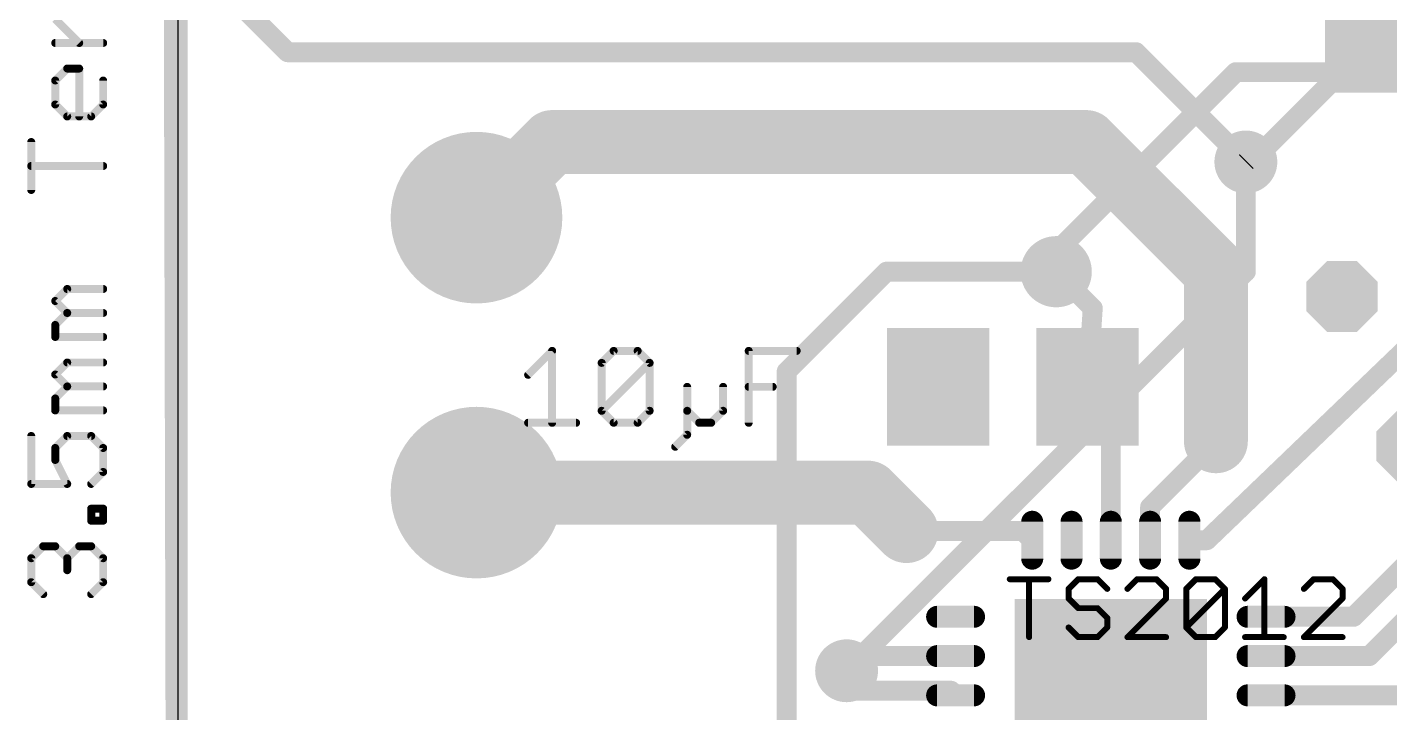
# Model space of a CAD drawing. Extents: x -2.6 to 77.4, y -0.1 to 55.9.
# Drawn here: x -1.92 to 15.42, y 12.42 to 21.15 of the extents above; entities that cross this region are included whole.
import ezdxf

# ---------------------------------------------------------------- set-up
doc = ezdxf.new("R2010")
doc.units = 0
for name, color, linetype in [('1', 12, 'CONTINUOUS'), ('16', 132, 'CONTINUOUS'), ('17', 110, 'CONTINUOUS'), ('18', 110, 'CONTINUOUS'), ('20', 53, 'CONTINUOUS'), ('27', 253, 'CONTINUOUS')]:
    doc.layers.add(name, color=color, linetype=linetype)

# ---------------------------------------------------------------- blocks, each defined once
blk = doc.blocks.new('RECT')
blk.add_solid([(-0.5, -0.5), (0.5, -0.5), (-0.5, 0.5), (0.5, 0.5)])
blk = doc.blocks.new('ROUNDP')
at = {"const_width": 0.5}
blk.add_lwpolyline([(0, -0.25, 1), (0, 0.25, 1), (0, -0.25)], format="xyb", dxfattribs=at)
blk = doc.blocks.new('RECT44800X120000R100')
at = {"const_width": 0.14}
blk.add_lwpolyline([(0.07, -0.235), (0.07, 0.235, 0.4142), (0, 0.305), (0, 0.305, 0.4142), (-0.07, 0.235), (-0.07, -0.235, 0.4142), (0, -0.305), (0, -0.305, 0.4142)], format="xyb", close=True, dxfattribs=at)
blk.add_solid([(-0.0254, -0.2604), (0.0254, -0.2604), (-0.0254, 0.2604), (0.0254, 0.2604)])
blk = doc.blocks.new('ROUNDV')
at = {"const_width": 0.5}
blk.add_lwpolyline([(0, -0.25, 1), (0, 0.25, 1), (0, -0.25)], format="xyb", dxfattribs=at)
blk = doc.blocks.new('OCTAGONV')
at = {"const_width": 0.5}
blk.add_lwpolyline([(-0.25, -0.1036), (-0.25, 0.1036), (-0.1036, 0.25), (0.1036, 0.25), (0.25, 0.1036), (0.25, -0.1036), (0.1036, -0.25), (-0.1036, -0.25), (-0.25, -0.1036), (-0.25, 0.1036)], dxfattribs=at)

msp = doc.modelspace()

# ---------------------------------------------------------------- linework, layer by layer
at = {"layer": '1'}
for points, const_width in [([(0, 53.4), (0, 0)], 0.254), ([(1.397, 20.828), (0.762, 21.463)], 0.254), ([(13.673, 19.441), (15.197, 20.965)], 0.254), ([(12.192, 20.828), (1.397, 20.828)], 0.254), ([(13.589, 19.431), (12.192, 20.828)], 0.254), ([(4.763, 19.685), (3.8, 18.722)], 0.8128), ([(11.557, 19.685), (4.763, 19.685)], 0.8128), ([(13.208, 18.034), (11.557, 19.685)], 0.8128), ([(13.599, 19.441), (13.589, 19.431)], 0.254), ([(13.599, 19.441), (13.673, 19.441)], 0.254), ([(13.208, 15.875), (13.208, 18.034)], 0.8128), ([(11.641, 17.569), (11.176, 18.034)], 0.254), ([(13.092, 14.616), (16.383, 17.78)], 0.254), ([(11.575, 16.568), (11.641, 17.569)], 0.254), ([(11.871, 16.338), (11.575, 16.568)], 0.254), ([(11.871, 14.616), (11.871, 16.338)], 0.254), ([(12.371, 15.038), (13.208, 15.875)], 0.254), ([(8.781, 15.222), (3.8, 15.222)], 0.8128), ([(9.271, 14.732), (8.781, 15.222)], 0.8128), ([(14.96, 13.641), (16.687, 15.368)], 0.254), ([(12.371, 14.616), (12.371, 15.038)], 0.254), ([(10.755, 14.732), (9.271, 14.732)], 0.254), ([(10.871, 14.616), (10.755, 14.732)], 0.254), ([(12.871, 14.616), (13.092, 14.616)], 0.254), ([(15.16, 13.141), (16.068, 14.049)], 0.254), ([(13.846, 13.641), (14.96, 13.641)], 0.254), ([(8.569, 13.141), (8.509, 13.081)], 0.254), ([(8.509, 13.081), (8.509, 12.954)], 0.254), ([(9.896, 13.141), (8.569, 13.141)], 0.254), ([(13.846, 13.141), (15.16, 13.141)], 0.254), ([(8.509, 12.954), (8.509, 12.7)], 0.254), ([(8.509, 12.7), (9.837, 12.7)], 0.254), ([(9.837, 12.7), (9.896, 12.641)], 0.254), ([(11.371, 12.141), (11.871, 12.641)], 0.254), ([(13.846, 12.641), (15.816, 12.641)], 0.254)]:
    msp.add_lwpolyline(points, dxfattribs=dict(at, const_width=const_width))
for points, const_width in [([(15.2419, 20.9201, 1), (15.1521, 21.0099)], 0.127), ([(1.397, 20.8915, 1), (1.397, 20.7645)], 0.127), ([(1.3521, 20.7831, 1), (1.4419, 20.8729)], 0.127), ([(12.2369, 20.8729, 1), (12.1471, 20.7831)], 0.127), ([(12.192, 20.7645, 1), (12.192, 20.8915)], 0.127), ([(4.763, 19.8882, 1), (4.763, 19.4818)], 0.4064), ([(4.9067, 19.5413, 1), (4.6193, 19.8287)], 0.4064), ([(11.7007, 19.8287, 1), (11.4133, 19.5413)], 0.4064), ([(11.557, 19.4818, 1), (11.557, 19.8882)], 0.4064), ([(13.5441, 19.4759, 1), (13.6339, 19.3861)], 0.127), ([(13.599, 19.5045, 1), (13.599, 19.3775)], 0.127), ([(13.5441, 19.3861, 1), (13.6339, 19.4759)], 0.127), ([(13.6439, 19.3961, 1), (13.5541, 19.4859)], 0.127), ([(13.6281, 19.4859, 1), (13.7179, 19.3961)], 0.127), ([(13.673, 19.3775, 1), (13.673, 19.5045)], 0.127), ([(3.6563, 18.8657, 1), (3.9437, 18.5783)], 0.4064), ([(13.4112, 18.034, 1), (13.0048, 18.034)], 0.4064), ([(13.0643, 17.8903, 1), (13.3517, 18.1777)], 0.4064), ([(11.2209, 18.0789, 1), (11.1311, 17.9891)], 0.127), ([(11.7044, 17.5648, 1), (11.5776, 17.5732)], 0.127), ([(11.5961, 17.5241, 1), (11.6859, 17.6139)], 0.127), ([(11.614, 16.6181, 1), (11.536, 16.5179)], 0.127), ([(11.5116, 16.5722, 1), (11.6384, 16.5638)], 0.127), ([(11.9345, 16.338, 1), (11.8075, 16.338)], 0.127), ([(11.832, 16.2879, 1), (11.91, 16.3881)], 0.127), ([(13.0048, 15.875, 1), (13.4112, 15.875)], 0.4064), ([(13.2529, 15.8301, 1), (13.1631, 15.9199)], 0.127), ([(3.8, 15.4252, 1), (3.8, 15.0188)], 0.4064), ([(8.9247, 15.3657, 1), (8.6373, 15.0783)], 0.4064), ([(8.781, 15.0188, 1), (8.781, 15.4252)], 0.4064), ([(12.4345, 15.038, 1), (12.3075, 15.038)], 0.127), ([(12.3261, 15.0829, 1), (12.4159, 14.9931)], 0.127), ([(9.1273, 14.5883, 1), (9.4147, 14.8757)], 0.4064), ([(9.271, 14.7955, 1), (9.271, 14.6685)], 0.127), ([(10.7999, 14.7769, 1), (10.7101, 14.6871)], 0.127), ([(10.755, 14.6685, 1), (10.755, 14.7955)], 0.127), ([(12.871, 14.6795, 1), (12.871, 14.5525)], 0.127), ([(13.092, 14.5525, 1), (13.092, 14.6795)], 0.127), ([(10.8261, 14.5711, 1), (10.9159, 14.6609)], 0.127), ([(11.8075, 14.616, 1), (11.9345, 14.616)], 0.127), ([(12.3075, 14.616, 1), (12.4345, 14.616)], 0.127), ([(13.048, 14.6618, 1), (13.136, 14.5702)], 0.127), ([(13.846, 13.7045, 1), (13.846, 13.5775)], 0.127), ([(14.9151, 13.6859, 1), (15.0049, 13.5961)], 0.127), ([(14.96, 13.5775, 1), (14.96, 13.7045)], 0.127), ([(8.5725, 13.081, 1), (8.4455, 13.081)], 0.127), ([(8.4641, 13.1259, 1), (8.5539, 13.0361)], 0.127), ([(8.569, 13.2045, 1), (8.569, 13.0775)], 0.127), ([(8.6139, 13.0961, 1), (8.5241, 13.1859)], 0.127), ([(9.896, 13.0775, 1), (9.896, 13.2045)], 0.127), ([(13.846, 13.2045, 1), (13.846, 13.0775)], 0.127), ([(15.1151, 13.1859, 1), (15.2049, 13.0961)], 0.127), ([(15.16, 13.0775, 1), (15.16, 13.2045)], 0.127), ([(8.5725, 12.954, 1), (8.4455, 12.954)], 0.127), ([(8.4455, 12.954, 1), (8.5725, 12.954)], 0.127), ([(8.509, 12.7635, 1), (8.509, 12.6365)], 0.127), ([(8.4455, 12.7, 1), (8.5725, 12.7)], 0.127), ([(9.8819, 12.7449, 1), (9.7921, 12.6551)], 0.127), ([(9.837, 12.6365, 1), (9.837, 12.7635)], 0.127), ([(9.8511, 12.5961, 1), (9.9409, 12.6859)], 0.127), ([(11.9159, 12.5961, 1), (11.8261, 12.6859)], 0.127), ([(13.846, 12.7045, 1), (13.846, 12.5775)], 0.127)]:
    msp.add_lwpolyline(points, format="xyb", dxfattribs=dict(at, const_width=const_width))
at = {"layer": '16', "const_width": 0.254}
for points in [[(-0.127, 53.654), (0, 0)], [(11.176, 18.288), (13.462, 20.574)], [(13.462, 20.574), (16.51, 20.574)], [(13.589, 18.034), (13.589, 19.431)], [(11.176, 18.034), (11.176, 18.288)], [(7.747, 16.764), (9.017, 18.034)], [(8.509, 12.954), (13.589, 18.034)], [(9.017, 18.034), (11.176, 18.034)], [(7.747, 7.62), (7.747, 16.764)]]:
    msp.add_lwpolyline(points, dxfattribs=at)
at = {"layer": '16', "const_width": 0.127}
for points in [[(13.462, 20.6375, 1), (13.462, 20.5105)], [(13.5069, 20.5291, 1), (13.4171, 20.6189)], [(13.6525, 19.431, 1), (13.5255, 19.431)], [(11.2395, 18.288, 1), (11.1125, 18.288)], [(11.1311, 18.3329, 1), (11.2209, 18.2431)], [(9.017, 18.0975, 1), (9.017, 17.9705)], [(9.0619, 17.9891, 1), (8.9721, 18.0789)], [(11.1125, 18.034, 1), (11.2395, 18.034)], [(11.176, 17.9705, 1), (11.176, 18.0975)], [(13.5255, 18.034, 1), (13.6525, 18.034)], [(13.6339, 17.9891, 1), (13.5441, 18.0789)], [(7.8105, 16.764, 1), (7.6835, 16.764)], [(7.7021, 16.8089, 1), (7.7919, 16.7191)], [(8.4641, 12.9989, 1), (8.5539, 12.9091)]]:
    msp.add_lwpolyline(points, format="xyb", dxfattribs=at)
at = {"layer": '20'}
msp.add_line((0, 53.34), (0, 0), dxfattribs=at)
at = {"layer": '27'}
for points, const_width in [([(-1.2549, 20.9457), (-1.5599, 21.2507)], 0.1016), ([(-0.9498, 20.9457), (-1.5599, 20.9457)], 0.1016), ([(-1.5599, 20.4677), (-1.4074, 20.6203)], 0.1016), ([(-1.4074, 20.6203), (-1.2549, 20.6203)], 0.1016), ([(-1.2549, 20.6203), (-1.2549, 20.0102)], 0.1016), ([(-1.5599, 20.1627), (-1.5599, 20.4677)], 0.1016), ([(-0.9498, 20.4677), (-0.9498, 20.1627)], 0.1016), ([(-1.4074, 20.0102), (-1.5599, 20.1627)], 0.1016), ([(-0.9498, 20.1627), (-1.1023, 20.0102)], 0.1016), ([(-1.1023, 20.0102), (-1.4074, 20.0102)], 0.1016), ([(-1.865, 19.0746), (-1.865, 19.6848)], 0.1016), ([(-0.9498, 19.3797), (-1.865, 19.3797)], 0.1016), ([(-1.5599, 17.6612), (-1.4074, 17.8137)], 0.1016), ([(-1.4074, 17.8137), (-0.9498, 17.8137)], 0.1016), ([(-1.4074, 17.5087), (-1.5599, 17.6612)], 0.1016), ([(-1.5599, 17.3561), (-1.4074, 17.5087)], 0.1016), ([(-1.4074, 17.5087), (-0.9498, 17.5087)], 0.1016), ([(-1.5599, 17.2036), (-1.5599, 17.3561)], 0.1016), ([(-0.9498, 17.2036), (-1.5599, 17.2036)], 0.1016), ([(4.4572, 16.7209), (4.7623, 17.026)], 0.1016), ([(4.7623, 17.026), (4.7623, 16.1108)], 0.1016), ([(5.3927, 16.8735), (5.5453, 17.026)], 0.1016), ([(5.5453, 17.026), (5.8503, 17.026)], 0.1016), ([(5.8503, 17.026), (6.0029, 16.8735)], 0.1016), ([(7.2638, 16.1108), (7.2638, 17.026)], 0.1016), ([(7.2638, 17.026), (7.8739, 17.026)], 0.1016), ([(-1.5599, 16.7257), (-1.4074, 16.8782)], 0.1016), ([(-1.4074, 16.8782), (-0.9498, 16.8782)], 0.1016), ([(5.3927, 16.2633), (5.3927, 16.8735)], 0.1016), ([(5.3927, 16.2633), (6.0029, 16.8735)], 0.1016), ([(6.0029, 16.8735), (6.0029, 16.2633)], 0.1016), ([(-1.4074, 16.5731), (-1.5599, 16.7257)], 0.1016), ([(-1.5599, 16.4206), (-1.4074, 16.5731)], 0.1016), ([(-1.5599, 16.2681), (-1.5599, 16.4206)], 0.1016), ([(-1.4074, 16.5731), (-0.9498, 16.5731)], 0.1016), ([(6.4808, 16.5684), (6.4808, 16.2633)], 0.1016), ([(6.9384, 16.2633), (6.9384, 16.5684)], 0.1016), ([(7.2638, 16.5684), (7.5688, 16.5684)], 0.1016), ([(-0.9498, 16.2681), (-1.5599, 16.2681)], 0.1016), ([(5.5453, 16.1108), (5.3927, 16.2633)], 0.1016), ([(6.0029, 16.2633), (5.8503, 16.1108)], 0.1016), ([(6.4808, 16.2633), (6.6333, 16.1108)], 0.1016), ([(6.4808, 16.2633), (6.4808, 15.9583)], 0.1016), ([(6.7858, 16.1108), (6.9384, 16.2633)], 0.1016), ([(4.4572, 16.1108), (5.0673, 16.1108)], 0.1016), ([(5.8503, 16.1108), (5.5453, 16.1108)], 0.1016), ([(6.6333, 16.1108), (6.7858, 16.1108)], 0.1016), ([(-1.865, 15.9427), (-1.865, 15.3326)], 0.1016), ([(-1.5599, 15.7902), (-1.4074, 15.9427)], 0.1016), ([(-1.4074, 15.9427), (-1.1023, 15.9427)], 0.1016), ([(-1.1023, 15.9427), (-0.9498, 15.7902)], 0.1016), ([(6.4808, 15.9583), (6.3283, 15.8057)], 0.1016), ([(-1.5599, 15.6376), (-1.5599, 15.7902)], 0.1016), ([(-0.9498, 15.7902), (-0.9498, 15.4851)], 0.1016), ([(-1.4074, 15.3326), (-1.5599, 15.6376)], 0.1016), ([(-0.9498, 15.4851), (-1.1023, 15.3326)], 0.1016), ([(-1.865, 15.3326), (-1.4074, 15.3326)], 0.1016), ([(-1.1023, 14.8648), (-1.1023, 15.0173)], 0.1016), ([(-1.1023, 15.0173), (-0.9498, 15.0173)], 0.1016), ([(-0.9498, 14.8648), (-1.1023, 14.8648)], 0.1016), ([(-0.9498, 15.0173), (-0.9498, 14.8648)], 0.1016), ([(-1.865, 14.3869), (-1.7125, 14.5394)], 0.1016), ([(-1.7125, 14.5394), (-1.5599, 14.5394)], 0.1016), ([(-1.5599, 14.5394), (-1.4074, 14.3869)], 0.1016), ([(-1.4074, 14.3869), (-1.2549, 14.5394)], 0.1016), ([(-1.2549, 14.5394), (-1.1023, 14.5394)], 0.1016), ([(-1.1023, 14.5394), (-0.9498, 14.3869)], 0.1016), ([(-1.865, 14.0818), (-1.865, 14.3869)], 0.1016), ([(-1.4074, 14.3869), (-1.4074, 14.2343)], 0.1016), ([(-0.9498, 14.3869), (-0.9498, 14.0818)], 0.1016), ([(-1.7125, 13.9293), (-1.865, 14.0818)], 0.1016), ([(-0.9498, 14.0818), (-1.1023, 13.9293)], 0.1016), ([(10.5856, 14.1195), (11.0771, 14.1195)], 0.0762), ([(10.8313, 13.3823), (10.8313, 14.1195)], 0.0762), ([(11.4569, 14.1195), (11.334, 13.9967)], 0.0762), ([(11.7026, 14.1195), (11.4569, 14.1195)], 0.0762), ([(11.8255, 13.9967), (11.7026, 14.1195)], 0.0762), ([(12.2053, 14.1195), (12.0824, 13.9967)], 0.0762), ([(12.4511, 14.1195), (12.2053, 14.1195)], 0.0762), ([(12.5739, 13.9967), (12.4511, 14.1195)], 0.0762), ([(12.8309, 13.9967), (12.9537, 14.1195)], 0.0762), ([(12.9537, 14.1195), (13.1995, 14.1195)], 0.0762), ([(13.1995, 14.1195), (13.3223, 13.9967)], 0.0762), ([(13.5793, 13.8738), (13.825, 14.1195)], 0.0762), ([(13.825, 14.1195), (13.825, 13.3823)], 0.0762), ([(14.4506, 14.1195), (14.3277, 13.9967)], 0.0762), ([(14.6963, 14.1195), (14.4506, 14.1195)], 0.0762), ([(14.8192, 13.9967), (14.6963, 14.1195)], 0.0762), ([(11.334, 13.9967), (11.334, 13.8738)], 0.0762), ([(11.334, 13.8738), (11.4569, 13.7509)], 0.0762), ([(12.0824, 13.3823), (12.5739, 13.8738)], 0.0762), ([(12.5739, 13.8738), (12.5739, 13.9967)], 0.0762), ([(12.8309, 13.5052), (12.8309, 13.9967)], 0.0762), ([(12.8309, 13.5052), (13.3223, 13.9967)], 0.0762), ([(13.3223, 13.9967), (13.3223, 13.5052)], 0.0762), ([(14.3277, 13.3823), (14.8192, 13.8738)], 0.0762), ([(14.8192, 13.8738), (14.8192, 13.9967)], 0.0762), ([(11.4569, 13.7509), (11.7026, 13.7509)], 0.0762), ([(11.7026, 13.7509), (11.8255, 13.628)], 0.0762), ([(11.4569, 13.3823), (11.334, 13.5052)], 0.0762), ([(11.8255, 13.5052), (11.7026, 13.3823)], 0.0762), ([(11.8255, 13.628), (11.8255, 13.5052)], 0.0762), ([(12.9537, 13.3823), (12.8309, 13.5052)], 0.0762), ([(13.3223, 13.5052), (13.1995, 13.3823)], 0.0762), ([(11.7026, 13.3823), (11.4569, 13.3823)], 0.0762), ([(12.5739, 13.3823), (12.0824, 13.3823)], 0.0762), ([(13.1995, 13.3823), (12.9537, 13.3823)], 0.0762), ([(13.5793, 13.3823), (14.0708, 13.3823)], 0.0762), ([(14.8192, 13.3823), (14.3277, 13.3823)], 0.0762)]:
    msp.add_lwpolyline(points, dxfattribs=dict(at, const_width=const_width))
for points, const_width in [([(-1.5599, 20.9711, 1), (-1.5599, 20.9203)], 0.0508), ([(-1.2728, 20.9277, 1), (-1.2369, 20.9636)], 0.0508), ([(-0.9498, 20.9203, 1), (-0.9498, 20.9711)], 0.0508), ([(-1.4074, 20.6457, 1), (-1.4074, 20.5949)], 0.0508), ([(-1.3894, 20.6023, 1), (-1.4254, 20.6382)], 0.0508), ([(-1.2295, 20.6203, 1), (-1.2803, 20.6203)], 0.0508), ([(-1.2549, 20.5949, 1), (-1.2549, 20.6457)], 0.0508), ([(-1.5345, 20.4677, 1), (-1.5853, 20.4677)], 0.0508), ([(-1.5779, 20.4857, 1), (-1.542, 20.4498)], 0.0508), ([(-0.9244, 20.4677, 1), (-0.9752, 20.4677)], 0.0508), ([(-1.542, 20.1806, 1), (-1.5779, 20.1447)], 0.0508), ([(-1.5853, 20.1627, 1), (-1.5345, 20.1627)], 0.0508), ([(-0.9752, 20.1627, 1), (-0.9244, 20.1627)], 0.0508), ([(-0.9318, 20.1447, 1), (-0.9678, 20.1806)], 0.0508), ([(-1.4074, 20.0356, 1), (-1.4074, 19.9848)], 0.0508), ([(-1.4254, 19.9922, 1), (-1.3894, 20.0281)], 0.0508), ([(-1.2803, 20.0102, 1), (-1.2295, 20.0102)], 0.0508), ([(-1.1203, 20.0281, 1), (-1.0844, 19.9922)], 0.0508), ([(-1.1023, 19.9848, 1), (-1.1023, 20.0356)], 0.0508), ([(-1.8396, 19.6848, 1), (-1.8904, 19.6848)], 0.0508), ([(-1.865, 19.4051, 1), (-1.865, 19.3543)], 0.0508), ([(-0.9498, 19.3543, 1), (-0.9498, 19.4051)], 0.0508), ([(-1.8904, 19.0746, 1), (-1.8396, 19.0746)], 0.0508), ([(-1.4074, 17.8391, 1), (-1.4074, 17.7883)], 0.0508), ([(-1.3894, 17.7958, 1), (-1.4254, 17.8317)], 0.0508), ([(-0.9498, 17.7883, 1), (-0.9498, 17.8391)], 0.0508), ([(-1.542, 17.6792, 1), (-1.5779, 17.6432)], 0.0508), ([(-1.5779, 17.6792, 1), (-1.542, 17.6432)], 0.0508), ([(-1.4074, 17.5341, 1), (-1.4074, 17.4833)], 0.0508), ([(-1.3894, 17.4907, 1), (-1.4254, 17.5266)], 0.0508), ([(-1.4254, 17.4907, 1), (-1.3894, 17.5266)], 0.0508), ([(-0.9498, 17.4833, 1), (-0.9498, 17.5341)], 0.0508), ([(-1.5345, 17.3561, 1), (-1.5853, 17.3561)], 0.0508), ([(-1.5779, 17.3741, 1), (-1.542, 17.3382)], 0.0508), ([(-1.5599, 17.229, 1), (-1.5599, 17.1782)], 0.0508), ([(-1.5853, 17.2036, 1), (-1.5345, 17.2036)], 0.0508), ([(-0.9498, 17.1782, 1), (-0.9498, 17.229)], 0.0508), ([(4.7877, 17.026, 1), (4.7369, 17.026)], 0.0508), ([(4.7802, 17.008, 1), (4.7443, 17.0439)], 0.0508), ([(5.5453, 17.0514, 1), (5.5453, 17.0006)], 0.0508), ([(5.5632, 17.008, 1), (5.5273, 17.0439)], 0.0508), ([(5.8683, 17.0439, 1), (5.8324, 17.008)], 0.0508), ([(5.8503, 17.0006, 1), (5.8503, 17.0514)], 0.0508), ([(7.2892, 17.026, 1), (7.2384, 17.026)], 0.0508), ([(7.2638, 17.0514, 1), (7.2638, 17.0006)], 0.0508), ([(7.8739, 17.0006, 1), (7.8739, 17.0514)], 0.0508), ([(-1.4074, 16.9036, 1), (-1.4074, 16.8528)], 0.0508), ([(-1.3894, 16.8602, 1), (-1.4254, 16.8962)], 0.0508), ([(-0.9498, 16.8528, 1), (-0.9498, 16.9036)], 0.0508), ([(5.4181, 16.8735, 1), (5.3673, 16.8735)], 0.0508), ([(5.3748, 16.8914, 1), (5.4107, 16.8555)], 0.0508), ([(6.0283, 16.8735, 1), (5.9775, 16.8735)], 0.0508), ([(6.0208, 16.8555, 1), (5.9849, 16.8914)], 0.0508), ([(5.9849, 16.8555, 1), (6.0208, 16.8914)], 0.0508), ([(-1.542, 16.7436, 1), (-1.5779, 16.7077)], 0.0508), ([(-1.5779, 16.7436, 1), (-1.542, 16.7077)], 0.0508), ([(4.4393, 16.7389, 1), (4.4752, 16.703)], 0.0508), ([(-1.5345, 16.4206, 1), (-1.5853, 16.4206)], 0.0508), ([(-1.4074, 16.5985, 1), (-1.4074, 16.5477)], 0.0508), ([(-1.3894, 16.5552, 1), (-1.4254, 16.5911)], 0.0508), ([(-1.4254, 16.5552, 1), (-1.3894, 16.5911)], 0.0508), ([(-0.9498, 16.5477, 1), (-0.9498, 16.5985)], 0.0508), ([(6.5062, 16.5684, 1), (6.4554, 16.5684)], 0.0508), ([(6.9638, 16.5684, 1), (6.913, 16.5684)], 0.0508), ([(7.2638, 16.5938, 1), (7.2638, 16.543)], 0.0508), ([(7.5688, 16.543, 1), (7.5688, 16.5938)], 0.0508), ([(-1.5779, 16.4386, 1), (-1.542, 16.4026)], 0.0508), ([(-1.5599, 16.2935, 1), (-1.5599, 16.2427)], 0.0508), ([(-0.9498, 16.2427, 1), (-0.9498, 16.2935)], 0.0508), ([(5.4107, 16.2813, 1), (5.3748, 16.2454)], 0.0508), ([(5.3748, 16.2813, 1), (5.4107, 16.2454)], 0.0508), ([(6.0208, 16.2454, 1), (5.9849, 16.2813)], 0.0508), ([(6.4987, 16.2813, 1), (6.4628, 16.2454)], 0.0508), ([(6.5062, 16.2633, 1), (6.4554, 16.2633)], 0.0508), ([(6.9563, 16.2454, 1), (6.9204, 16.2813)], 0.0508), ([(-1.5853, 16.2681, 1), (-1.5345, 16.2681)], 0.0508), ([(4.4572, 16.1362, 1), (4.4572, 16.0854)], 0.0508), ([(4.7369, 16.1108, 1), (4.7877, 16.1108)], 0.0508), ([(5.0673, 16.0854, 1), (5.0673, 16.1362)], 0.0508), ([(5.3673, 16.2633, 1), (5.4181, 16.2633)], 0.0508), ([(5.5453, 16.1362, 1), (5.5453, 16.0854)], 0.0508), ([(5.5273, 16.0928, 1), (5.5632, 16.1288)], 0.0508), ([(5.8324, 16.1288, 1), (5.8683, 16.0928)], 0.0508), ([(5.8503, 16.0854, 1), (5.8503, 16.1362)], 0.0508), ([(5.9775, 16.2633, 1), (6.0283, 16.2633)], 0.0508), ([(6.4554, 16.2633, 1), (6.5062, 16.2633)], 0.0508), ([(6.6333, 16.1362, 1), (6.6333, 16.0854)], 0.0508), ([(6.6154, 16.0928, 1), (6.6513, 16.1288)], 0.0508), ([(6.7679, 16.1288, 1), (6.8038, 16.0928)], 0.0508), ([(6.7858, 16.0854, 1), (6.7858, 16.1362)], 0.0508), ([(6.913, 16.2633, 1), (6.9638, 16.2633)], 0.0508), ([(7.2384, 16.1108, 1), (7.2892, 16.1108)], 0.0508), ([(-1.8396, 15.9427, 1), (-1.8904, 15.9427)], 0.0508), ([(-1.4074, 15.9681, 1), (-1.4074, 15.9173)], 0.0508), ([(-1.3894, 15.9247, 1), (-1.4254, 15.9606)], 0.0508), ([(-1.0844, 15.9606, 1), (-1.1203, 15.9247)], 0.0508), ([(-1.1023, 15.9173, 1), (-1.1023, 15.9681)], 0.0508), ([(6.4554, 15.9583, 1), (6.5062, 15.9583)], 0.0508), ([(6.4987, 15.9403, 1), (6.4628, 15.9762)], 0.0508), ([(-1.5345, 15.7902, 1), (-1.5853, 15.7902)], 0.0508), ([(-1.5779, 15.8081, 1), (-1.542, 15.7722)], 0.0508), ([(-0.9244, 15.7902, 1), (-0.9752, 15.7902)], 0.0508), ([(-0.9678, 15.7722, 1), (-0.9318, 15.8081)], 0.0508), ([(6.3103, 15.8237, 1), (6.3462, 15.7878)], 0.0508), ([(-1.5372, 15.649, 1), (-1.5826, 15.6263)], 0.0508), ([(-1.5853, 15.6376, 1), (-1.5345, 15.6376)], 0.0508), ([(-0.9752, 15.4851, 1), (-0.9244, 15.4851)], 0.0508), ([(-0.9318, 15.4671, 1), (-0.9678, 15.5031)], 0.0508), ([(-1.865, 15.358, 1), (-1.865, 15.3072)], 0.0508), ([(-1.8904, 15.3326, 1), (-1.8396, 15.3326)], 0.0508), ([(-1.4301, 15.3212, 1), (-1.3847, 15.3439)], 0.0508), ([(-1.4074, 15.3072, 1), (-1.4074, 15.358)], 0.0508), ([(-1.1203, 15.3505, 1), (-1.0844, 15.3146)], 0.0508), ([(-1.0769, 15.0173, 1), (-1.1277, 15.0173)], 0.0508), ([(-1.1023, 15.0427, 1), (-1.1023, 14.9919)], 0.0508), ([(-1.1023, 14.8902, 1), (-1.1023, 14.8394)], 0.0508), ([(-0.9244, 15.0173, 1), (-0.9752, 15.0173)], 0.0508), ([(-0.9498, 14.9919, 1), (-0.9498, 15.0427)], 0.0508), ([(-0.9498, 14.8394, 1), (-0.9498, 14.8902)], 0.0508), ([(-1.1277, 14.8648, 1), (-1.0769, 14.8648)], 0.0508), ([(-0.9752, 14.8648, 1), (-0.9244, 14.8648)], 0.0508), ([(-1.7125, 14.5648, 1), (-1.7125, 14.514)], 0.0508), ([(-1.6945, 14.5214, 1), (-1.7304, 14.5574)], 0.0508), ([(-1.542, 14.5574, 1), (-1.5779, 14.5214)], 0.0508), ([(-1.5599, 14.514, 1), (-1.5599, 14.5648)], 0.0508), ([(-1.2549, 14.5648, 1), (-1.2549, 14.514)], 0.0508), ([(-1.2369, 14.5214, 1), (-1.2728, 14.5574)], 0.0508), ([(-1.0844, 14.5574, 1), (-1.1203, 14.5214)], 0.0508), ([(-1.1023, 14.514, 1), (-1.1023, 14.5648)], 0.0508), ([(-1.8396, 14.3869, 1), (-1.8904, 14.3869)], 0.0508), ([(-1.8829, 14.4048, 1), (-1.847, 14.3689)], 0.0508), ([(-1.382, 14.3869, 1), (-1.4328, 14.3869)], 0.0508), ([(-1.4254, 14.4048, 1), (-1.3894, 14.3689)], 0.0508), ([(-1.4254, 14.3689, 1), (-1.3894, 14.4048)], 0.0508), ([(-0.9244, 14.3869, 1), (-0.9752, 14.3869)], 0.0508), ([(-0.9678, 14.3689, 1), (-0.9318, 14.4048)], 0.0508), ([(-1.4328, 14.2343, 1), (-1.382, 14.2343)], 0.0508), ([(-1.8904, 14.0818, 1), (-1.8396, 14.0818)], 0.0508), ([(-1.847, 14.0998, 1), (-1.8829, 14.0639)], 0.0508), ([(-0.9752, 14.0818, 1), (-0.9244, 14.0818)], 0.0508), ([(-0.9318, 14.0639, 1), (-0.9678, 14.0998)], 0.0508), ([(10.5856, 14.1386, 1), (10.5856, 14.1005)], 0.0381), ([(10.8504, 14.1195, 1), (10.8123, 14.1195)], 0.0381), ([(11.0771, 14.1005, 1), (11.0771, 14.1386)], 0.0381), ([(11.4569, 14.1386, 1), (11.4569, 14.1005)], 0.0381), ([(11.4704, 14.1061, 1), (11.4434, 14.133)], 0.0381), ([(11.7161, 14.133, 1), (11.6892, 14.1061)], 0.0381), ([(11.7026, 14.1005, 1), (11.7026, 14.1386)], 0.0381), ([(12.2053, 14.1386, 1), (12.2053, 14.1005)], 0.0381), ([(12.2188, 14.1061, 1), (12.1918, 14.133)], 0.0381), ([(12.4645, 14.133, 1), (12.4376, 14.1061)], 0.0381), ([(12.4511, 14.1005, 1), (12.4511, 14.1386)], 0.0381), ([(12.9537, 14.1386, 1), (12.9537, 14.1005)], 0.0381), ([(12.9672, 14.1061, 1), (12.9403, 14.133)], 0.0381), ([(13.2129, 14.133, 1), (13.186, 14.1061)], 0.0381), ([(13.1995, 14.1005, 1), (13.1995, 14.1386)], 0.0381), ([(13.8441, 14.1195, 1), (13.806, 14.1195)], 0.0381), ([(13.8385, 14.1061, 1), (13.8115, 14.133)], 0.0381), ([(14.4506, 14.1386, 1), (14.4506, 14.1005)], 0.0381), ([(14.464, 14.1061, 1), (14.4371, 14.133)], 0.0381), ([(14.7098, 14.133, 1), (14.6828, 14.1061)], 0.0381), ([(14.6963, 14.1005, 1), (14.6963, 14.1386)], 0.0381), ([(-1.7304, 13.9113, 1), (-1.6945, 13.9472)], 0.0508), ([(-1.1203, 13.9472, 1), (-1.0844, 13.9113)], 0.0508), ([(11.3531, 13.9967, 1), (11.315, 13.9967)], 0.0381), ([(11.3475, 13.8873, 1), (11.3206, 13.8603)], 0.0381), ([(11.315, 13.8738, 1), (11.3531, 13.8738)], 0.0381), ([(11.3206, 14.0101, 1), (11.3475, 13.9832)], 0.0381), ([(11.812, 13.9832, 1), (11.839, 14.0101)], 0.0381), ([(12.069, 14.0101, 1), (12.0959, 13.9832)], 0.0381), ([(12.593, 13.9967, 1), (12.5549, 13.9967)], 0.0381), ([(12.5549, 13.8738, 1), (12.593, 13.8738)], 0.0381), ([(12.5605, 13.9832, 1), (12.5874, 14.0101)], 0.0381), ([(12.5874, 13.8603, 1), (12.5605, 13.8873)], 0.0381), ([(12.8499, 13.9967, 1), (12.8118, 13.9967)], 0.0381), ([(12.8174, 14.0101, 1), (12.8443, 13.9832)], 0.0381), ([(13.3414, 13.9967, 1), (13.3033, 13.9967)], 0.0381), ([(13.3358, 13.9832, 1), (13.3089, 14.0101)], 0.0381), ([(13.3089, 13.9832, 1), (13.3358, 14.0101)], 0.0381), ([(13.5658, 13.8873, 1), (13.5927, 13.8603)], 0.0381), ([(14.3142, 14.0101, 1), (14.3412, 13.9832)], 0.0381), ([(14.8382, 13.9967, 1), (14.8001, 13.9967)], 0.0381), ([(14.8001, 13.8738, 1), (14.8382, 13.8738)], 0.0381), ([(14.8057, 13.9832, 1), (14.8326, 14.0101)], 0.0381), ([(14.8326, 13.8603, 1), (14.8057, 13.8873)], 0.0381), ([(11.4569, 13.77, 1), (11.4569, 13.7319)], 0.0381), ([(11.4434, 13.7374, 1), (11.4704, 13.7644)], 0.0381), ([(11.7161, 13.7644, 1), (11.6892, 13.7374)], 0.0381), ([(11.7026, 13.7319, 1), (11.7026, 13.77)], 0.0381), ([(11.3475, 13.5186, 1), (11.3206, 13.4917)], 0.0381), ([(11.8446, 13.628, 1), (11.8065, 13.628)], 0.0381), ([(11.8065, 13.5052, 1), (11.8446, 13.5052)], 0.0381), ([(11.812, 13.6146, 1), (11.839, 13.6415)], 0.0381), ([(11.839, 13.4917, 1), (11.812, 13.5186)], 0.0381), ([(12.8118, 13.5052, 1), (12.8499, 13.5052)], 0.0381), ([(12.8443, 13.5186, 1), (12.8174, 13.4917)], 0.0381), ([(12.8174, 13.5186, 1), (12.8443, 13.4917)], 0.0381), ([(13.3033, 13.5052, 1), (13.3414, 13.5052)], 0.0381), ([(13.3358, 13.4917, 1), (13.3089, 13.5186)], 0.0381), ([(10.8123, 13.3823, 1), (10.8504, 13.3823)], 0.0381), ([(11.4569, 13.4014, 1), (11.4569, 13.3633)], 0.0381), ([(11.4434, 13.3688, 1), (11.4704, 13.3958)], 0.0381), ([(11.6892, 13.3958, 1), (11.7161, 13.3688)], 0.0381), ([(11.7026, 13.3633, 1), (11.7026, 13.4014)], 0.0381), ([(12.0824, 13.4014, 1), (12.0824, 13.3633)], 0.0381), ([(12.069, 13.3958, 1), (12.0959, 13.3688)], 0.0381), ([(12.5739, 13.3633, 1), (12.5739, 13.4014)], 0.0381), ([(12.9537, 13.4014, 1), (12.9537, 13.3633)], 0.0381), ([(12.9403, 13.3688, 1), (12.9672, 13.3958)], 0.0381), ([(13.186, 13.3958, 1), (13.2129, 13.3688)], 0.0381), ([(13.1995, 13.3633, 1), (13.1995, 13.4014)], 0.0381), ([(13.5793, 13.4014, 1), (13.5793, 13.3633)], 0.0381), ([(13.806, 13.3823, 1), (13.8441, 13.3823)], 0.0381), ([(14.0708, 13.3633, 1), (14.0708, 13.4014)], 0.0381), ([(14.3277, 13.4014, 1), (14.3277, 13.3633)], 0.0381), ([(14.3142, 13.3958, 1), (14.3412, 13.3688)], 0.0381), ([(14.8192, 13.3633, 1), (14.8192, 13.4014)], 0.0381)]:
    msp.add_lwpolyline(points, format="xyb", dxfattribs=dict(at, const_width=const_width))

# ---------------------------------------------------------------- block references
at = {"layer": '1', "xscale": 1.2, "yscale": 1.3}
msp.add_blockref('RECT', (15.197, 20.965), dxfattribs=at)
at = {"layer": '1', "rotation": 180}
for p, xscale, yscale in [((9.675, 16.568), 1.3, 1.5), ((11.575, 16.568), 1.3, 1.5), ((11.871, 12.641), 2.45, 2.45)]:
    msp.add_blockref('RECT', p, dxfattribs=dict(at, xscale=xscale, yscale=yscale))
at = {"layer": '1'}
for p, rotation in [((10.871, 14.616), 180), ((11.371, 14.616), 180), ((11.871, 14.616), 180), ((12.371, 14.616), 180), ((12.871, 14.616), 180), ((9.896, 13.641), 270), ((13.846, 13.641), 90), ((9.896, 13.141), 270), ((13.846, 13.141), 90), ((9.896, 12.641), 270), ((13.846, 12.641), 90)]:
    msp.add_blockref('RECT44800X120000R100', p, dxfattribs=dict(at, rotation=rotation))
at = {"layer": '17', "xscale": 2.1844, "yscale": 2.1844, "rotation": 270}
for p in [(3.8, 18.722), (3.8, 18.722), (3.8, 15.222), (3.8, 15.222)]:
    msp.add_blockref('ROUNDP', p, dxfattribs=at)
at = {"layer": '18'}
for name, p, xscale, yscale in [('ROUNDV', (13.589, 19.431), 0.8001, 0.8001), ('ROUNDV', (13.589, 19.431), 0.8001, 0.8001), ('ROUNDV', (11.176, 18.034), 0.9064, 0.9064), ('ROUNDV', (11.176, 18.034), 0.9064, 0.9064), ('OCTAGONV', (14.813, 17.718), 0.9064, 0.9064), ('OCTAGONV', (14.813, 17.718), 0.9064, 0.9064), ('OCTAGONV', (15.702, 15.813), 0.9064, 0.9064), ('OCTAGONV', (15.702, 15.813), 0.9064, 0.9064), ('ROUNDV', (8.509, 12.954), 0.8001, 0.8001), ('ROUNDV', (8.509, 12.954), 0.8001, 0.8001), ('OCTAGONV', (11.892, 12.638), 0.9064, 0.9064), ('OCTAGONV', (11.892, 12.638), 0.9064, 0.9064)]:
    msp.add_blockref(name, p, dxfattribs=dict(at, xscale=xscale, yscale=yscale))

doc.saveas('drawing.dxf')
